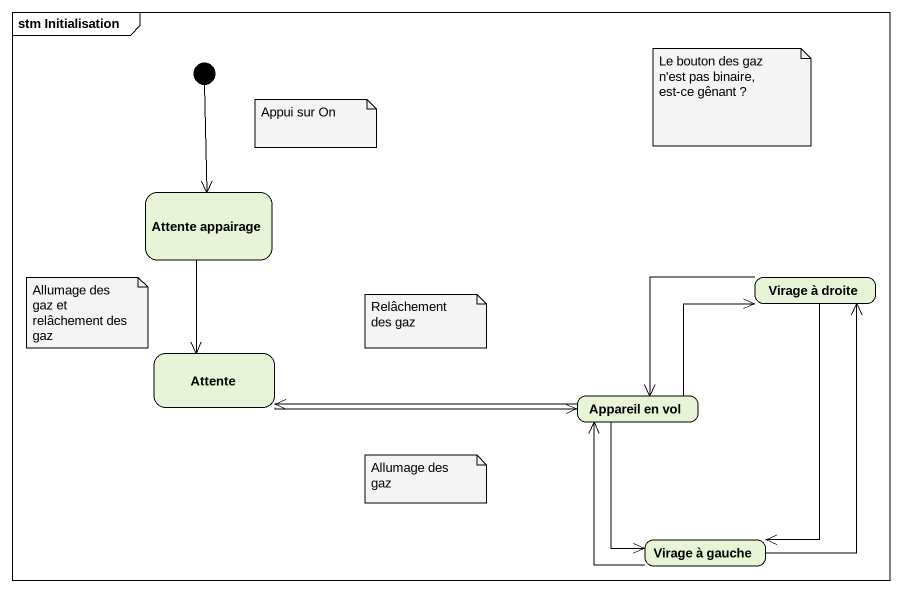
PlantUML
@startuml
mainframe stm Initialisation
hide empty description
state "Attente appairage" as Attente_appairage
state "Virage à droite" as Virage_à_droite
state Attente
state "Appareil en vol" as Appareil_en_vol
state "Virage à gauche" as Virage_à_gauche
[*] --> Attente_appairage
Attente_appairage --> Attente
Virage_à_droite --> Appareil_en_vol
Virage_à_droite --> Virage_à_gauche
Attente -right-> Appareil_en_vol
Appareil_en_vol -up-> Virage_à_droite
Appareil_en_vol -left-> Attente
Appareil_en_vol --> Virage_à_gauche
Virage_à_gauche -up-> Virage_à_droite
Virage_à_gauche -up-> Appareil_en_vol
note as N1
  Le bouton des gaz n'est pas binaire, est-ce gênant ?
end note
note as N2
  Appui sur On
end note
note as N3
  Allumage des gaz et relâchement des gaz
end note
note as N4
  Relâchement des gaz
end note
note as N5
  Allumage des gaz
end note
@enduml
